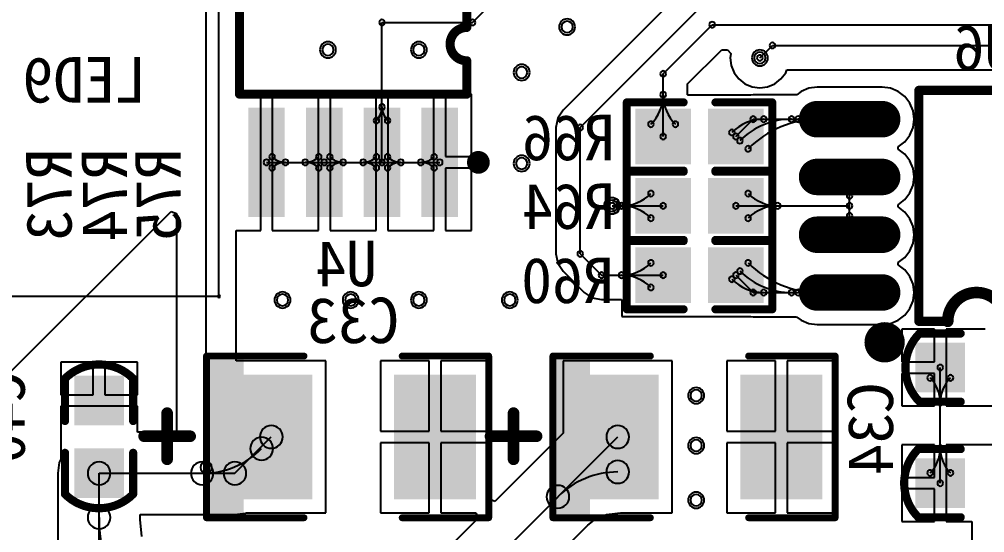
# Model space of a CAD drawing. Header units: inches. Extents: x 32166 to 66782, y 2386 to 7162.
# Drawn here: x 33941.3 to 34111.2, y 3314.6 to 3404.9 of the extents above; entities that cross this region are included whole.
import ezdxf

# ---------------------------------------------------------------- set-up
doc = ezdxf.new("R2010")
doc.units = ezdxf.units.IN
doc.header["$LTSCALE"] = 0.64311
doc.header["$MEASUREMENT"] = 0
for name, color, linetype in [('BOTTOMLAYER', 5, 'CONTINUOUS'), ('BOTTOMOVERLAY', 54, 'CONTINUOUS'), ('BOTTOMPASTE', 16, 'CONTINUOUS'), ('BOTTOMSOLDER', 6, 'CONTINUOUS'), ('MULTILAYER', 9, 'CONTINUOUS')]:
    doc.layers.add(name, color=color, linetype=linetype)
doc.styles.get("Standard").update_dxf_attribs({"font": 'txt', "width": 0.8})

msp = doc.modelspace()

# ---------------------------------------------------------------- linework, layer by layer
at = {"layer": 'BOTTOMLAYER'}
for p, q in [((33974.23, 3326.05), (33974.23, 3467.86)), ((34021.11, 3404.31), (34032.6, 3415.79)), ((34058.73, 3410.58), (34037.03, 3388.88)), ((33979.48, 3391.7), (33979.48, 3409.3)), ((34040.07, 3385.84), (34061.77, 3407.54)), ((34005.17, 3404.31), (34021.11, 3404.31)), ((34005.17, 3379.7), (34005.17, 3404.31)), ((34054.65, 3395.28), (34063.27, 3403.91)), ((34063.27, 3403.91), (34163.83, 3403.91)), ((34058.95, 3393.5), (34064.96, 3399.51)), ((34064.96, 3399.51), (34065.97, 3399.48)), ((34071.67, 3398.07), (34073.88, 3400.27)), ((34073.88, 3400.27), (34165.34, 3400.27)), ((34065.97, 3399.48), (34066.53, 3398.84)), ((34066.53, 3398.84), (34066.43, 3398.07)), ((34066.43, 3398.07), (34066.6, 3396.71)), ((34066.6, 3396.71), (34067.13, 3395.44)), ((34054.65, 3384.24), (34054.65, 3395.28)), ((34067.13, 3395.44), (34067.96, 3394.36)), ((34075.38, 3394.36), (34076.21, 3395.44)), ((34076.21, 3395.44), (34076.43, 3395.98)), ((34076.43, 3395.98), (34120.62, 3395.98)), ((34058.95, 3391.6), (34058.95, 3393.5)), ((34067.96, 3394.36), (34069.05, 3393.52)), ((34069.05, 3393.52), (34070.31, 3393)), ((34070.31, 3393), (34071.67, 3392.82)), ((34071.67, 3392.82), (34073.03, 3393)), ((34073.03, 3393), (34074.29, 3393.52)), ((34074.29, 3393.52), (34075.38, 3394.36)), ((34080.27, 3392.75), (34078.91, 3392.18)), ((34081.73, 3392.94), (34080.27, 3392.75)), ((34093.19, 3392.94), (34081.73, 3392.94)), ((34094.65, 3392.75), (34093.19, 3392.94)), ((34096.01, 3392.18), (34094.65, 3392.75)), ((33983.83, 3391.7), (33979.48, 3391.7)), ((33983.83, 3379.7), (33983.83, 3391.7)), ((33993.99, 3391.7), (33985.86, 3391.7)), ((33985.86, 3391.7), (33985.86, 3379.7)), ((33993.99, 3379.7), (33993.99, 3391.7)), ((34004.15, 3391.7), (33996.02, 3391.7)), ((33996.02, 3391.7), (33996.02, 3379.7)), ((34004.15, 3379.7), (34004.15, 3391.7)), ((34009.73, 3391.7), (34006.18, 3391.7)), ((34006.18, 3391.7), (34006.18, 3379.7)), ((34014.31, 3391.7), (34009.73, 3391.7)), ((34009.73, 3391.7), (34009.73, 3391.7)), ((34014.31, 3379.7), (34014.31, 3391.7)), ((34020.93, 3391.7), (34016.34, 3391.7)), ((34016.34, 3391.7), (34016.34, 3380.71)), ((34020.93, 3380.71), (34020.93, 3391.7)), ((34058.96, 3391.6), (34058.95, 3391.6)), ((34059.05, 3391.51), (34058.96, 3391.6)), ((34058.96, 3391.6), (34058.96, 3391.6)), ((34070.08, 3391.51), (34059.05, 3391.51)), ((34070.49, 3391.59), (34070.08, 3391.51)), ((34077.26, 3391.59), (34070.49, 3391.59)), ((34078.14, 3391.59), (34077.26, 3391.59)), ((34077.26, 3391.59), (34077.26, 3391.59)), ((34077.26, 3391.59), (34077.26, 3391.59)), ((34078.15, 3391.6), (34078.14, 3391.59)), ((34078.91, 3392.18), (34078.15, 3391.6)), ((34097.18, 3391.28), (34096.01, 3392.18)), ((34098.08, 3390.11), (34097.18, 3391.28)), ((34098.65, 3388.75), (34098.08, 3390.11)), ((34037.03, 3388.88), (34036.1, 3387.49)), ((34098.84, 3387.29), (34098.65, 3388.75)), ((34036.1, 3387.49), (34035.77, 3385.84)), ((34067.45, 3384.24), (34070.49, 3387.29)), ((34070.49, 3387.29), (34087.46, 3387.29)), ((34098.65, 3385.83), (34098.84, 3387.29)), ((34035.77, 3385.84), (34035.77, 3363.59)), ((34040.07, 3363.59), (34040.07, 3385.84)), ((34097.18, 3383.3), (34098.08, 3384.47)), ((34098.08, 3384.47), (34098.65, 3385.83)), ((34096.01, 3382.4), (34097.18, 3383.3)), ((34096.01, 3382.02), (34096.01, 3382.4)), ((34097.18, 3381.12), (34096.01, 3382.02)), ((34098.08, 3379.95), (34097.18, 3381.12)), ((33983.83, 3367.7), (33983.83, 3379.7)), ((33984.85, 3379.7), (33995.01, 3379.7)), ((33985.86, 3379.7), (33985.86, 3367.7)), ((33993.99, 3367.7), (33993.99, 3379.7)), ((33995.01, 3379.7), (34005.17, 3379.7)), ((33996.02, 3379.7), (33996.02, 3367.7)), ((34004.15, 3367.7), (34004.15, 3379.7)), ((34005.17, 3379.7), (34015.33, 3379.7)), ((34006.18, 3379.7), (34006.18, 3367.7)), ((34014.31, 3367.7), (34014.31, 3379.7)), ((34016.34, 3380.71), (34020.93, 3380.71)), ((34098.65, 3378.59), (34098.08, 3379.95)), ((34020.93, 3378.68), (34016.34, 3378.68)), ((34016.34, 3378.68), (34016.34, 3367.7)), ((34020.93, 3367.7), (34020.93, 3378.68)), ((34098.84, 3377.13), (34098.65, 3378.59)), ((34087.46, 3372.07), (34087.46, 3377.13)), ((34087.46, 3377.13), (34087.46, 3377.13)), ((34098.65, 3375.67), (34098.84, 3377.13)), ((34097.18, 3373.14), (34098.08, 3374.31)), ((34098.08, 3374.31), (34098.65, 3375.67)), ((34096.01, 3372.24), (34097.18, 3373.14)), ((33937.99, 3341.03), (33968.05, 3371.08)), ((33968.05, 3371.08), (33968.99, 3370.69)), ((33968.99, 3370.69), (33968.99, 3332.27)), ((34045.65, 3372.05), (34054.65, 3372.05)), ((34067.45, 3372.05), (34087.45, 3372.05)), ((34087.45, 3372.05), (34087.46, 3372.07)), ((34087.46, 3366.97), (34087.46, 3372.07)), ((34096.01, 3371.86), (34096.01, 3372.24)), ((34097.18, 3370.96), (34096.01, 3371.86)), ((34096.01, 3371.86), (34096.01, 3371.86)), ((34098.08, 3369.79), (34097.18, 3370.96)), ((34098.65, 3368.43), (34098.08, 3369.79)), ((33979.48, 3344.77), (33979.48, 3367.7)), ((33979.48, 3367.7), (33983.83, 3367.7)), ((33985.86, 3367.7), (33993.99, 3367.7)), ((33996.02, 3367.7), (34004.15, 3367.7)), ((34006.18, 3367.7), (34009.73, 3367.7)), ((34009.73, 3367.7), (34009.73, 3367.7)), ((34009.73, 3367.7), (34014.31, 3367.7)), ((34016.34, 3367.7), (34020.93, 3367.7)), ((34098.84, 3366.97), (34098.65, 3368.43)), ((34098.65, 3365.51), (34098.84, 3366.97)), ((34097.18, 3362.98), (34098.08, 3364.15)), ((34098.08, 3364.15), (34098.65, 3365.51)), ((34035.77, 3363.59), (34036.1, 3361.94)), ((34040.07, 3363.59), (34043.8, 3359.86)), ((34096.01, 3362.08), (34097.18, 3362.98)), ((34036.1, 3361.94), (34037.03, 3360.55)), ((34037.03, 3360.55), (34040.76, 3356.82)), ((34096.01, 3361.7), (34096.01, 3362.08)), ((34096.01, 3362.08), (34096.01, 3362.08)), ((34097.18, 3360.8), (34096.01, 3361.7)), ((34098.08, 3359.63), (34097.18, 3360.8)), ((34043.8, 3359.86), (34054.65, 3359.86)), ((34067.45, 3359.86), (34070.49, 3356.81)), ((34098.65, 3358.27), (34098.08, 3359.63)), ((34098.84, 3356.81), (34098.65, 3358.27)), ((34040.76, 3356.82), (34042.15, 3355.89)), ((34042.15, 3355.89), (34043.8, 3355.56)), ((34043.8, 3355.56), (34047.29, 3355.56)), ((34047.29, 3355.56), (34047.29, 3355.54)), ((34047.29, 3355.54), (34047.29, 3355.54)), ((34047.29, 3355.54), (34047.38, 3355.46)), ((34047.38, 3355.46), (34047.38, 3352.59)), ((34070.49, 3356.81), (34087.46, 3356.81)), ((34098.08, 3353.99), (34098.65, 3355.35)), ((34098.65, 3355.35), (34098.84, 3356.81)), ((34097.18, 3352.82), (34098.08, 3353.99)), ((34047.38, 3352.59), (34070.08, 3352.59)), ((34070.08, 3352.59), (34070.49, 3352.51)), ((34070.49, 3352.51), (34077.26, 3352.51)), ((34077.26, 3352.51), (34077.26, 3352.51)), ((34077.26, 3352.51), (34077.26, 3352.51)), ((34077.26, 3352.51), (34078.14, 3352.51)), ((34078.14, 3352.51), (34078.15, 3352.5)), ((34078.15, 3352.5), (34078.91, 3351.92)), ((34096.01, 3351.92), (34097.18, 3352.82)), ((34078.91, 3351.92), (34080.27, 3351.35)), ((34080.27, 3351.35), (34081.73, 3351.16)), ((34081.73, 3351.16), (34093.19, 3351.16)), ((34093.19, 3351.16), (34094.65, 3351.35)), ((34094.65, 3351.35), (34096.01, 3351.92)), ((34102.4, 3350.36), (34096.66, 3350.36)), ((34096.66, 3350.36), (34096.66, 3344.62)), ((34102.4, 3344.62), (34102.4, 3350.36)), ((34111.32, 3350.36), (34104.43, 3350.36)), ((34104.43, 3350.36), (34104.43, 3343.6)), ((33954.37, 3344.57), (33948.63, 3344.57)), ((33948.63, 3344.57), (33948.63, 3338.83)), ((33954.37, 3338.83), (33954.37, 3344.57)), ((33962.14, 3344.57), (33956.4, 3344.57)), ((33956.4, 3344.57), (33956.4, 3338.83)), ((33962.14, 3338.83), (33962.14, 3344.57)), ((33995.29, 3344.77), (33979.48, 3344.77)), ((33995.29, 3318.05), (33995.29, 3344.77)), ((34013.47, 3344.77), (34004.89, 3344.77)), ((34004.89, 3344.77), (34004.89, 3332.43)), ((34013.47, 3332.43), (34013.47, 3344.77)), ((34024.09, 3344.77), (34015.5, 3344.77)), ((34015.5, 3344.77), (34015.5, 3332.43)), ((34024.09, 3332.43), (34024.09, 3344.77)), ((34056.25, 3344.77), (34037.05, 3344.77)), ((34037.05, 3344.77), (34037.05, 3332.08)), ((34056.25, 3318.05), (34056.25, 3344.77)), ((34074.43, 3344.77), (34065.85, 3344.77)), ((34065.85, 3344.77), (34065.85, 3332.43)), ((34074.43, 3332.43), (34074.43, 3344.77)), ((34085.05, 3344.77), (34076.46, 3344.77)), ((34076.46, 3344.77), (34076.46, 3332.43)), ((34085.05, 3332.43), (34085.05, 3344.77)), ((34096.66, 3344.62), (34102.4, 3344.62)), ((34103.41, 3323.28), (34103.41, 3343.6)), ((34104.43, 3343.6), (34104.43, 3336.85)), ((34102.4, 3342.59), (34096.66, 3342.59)), ((34096.66, 3342.59), (34096.66, 3336.85)), ((34102.4, 3336.85), (34102.4, 3342.59)), ((33948.63, 3338.83), (33954.37, 3338.83)), ((33956.4, 3338.83), (33962.14, 3338.83)), ((33962.14, 3336.79), (33948.63, 3336.79)), ((33948.63, 3336.79), (33948.63, 3331.05)), ((33962.14, 3332.27), (33962.14, 3336.79)), ((34096.66, 3336.85), (34102.4, 3336.85)), ((34104.43, 3336.85), (34122.97, 3336.85)), ((33968.99, 3332.27), (33962.14, 3332.27)), ((34004.89, 3332.43), (34013.47, 3332.43)), ((34015.5, 3332.43), (34024.09, 3332.43)), ((34037.05, 3332.08), (34031.05, 3326.08)), ((34065.85, 3332.43), (34074.43, 3332.43)), ((34076.46, 3332.43), (34085.05, 3332.43)), ((33948.63, 3331.05), (33948.63, 3327.51)), ((33979.29, 3325.01), (33985.69, 3331.41)), ((34013.47, 3330.39), (34004.89, 3330.39)), ((34004.89, 3330.39), (34004.89, 3318.05)), ((34013.47, 3318.05), (34013.47, 3330.39)), ((34024.09, 3330.39), (34015.5, 3330.39)), ((34015.5, 3330.39), (34015.5, 3318.05)), ((34023.12, 3307.88), (34046.65, 3331.41)), ((34024.09, 3320.45), (34024.09, 3330.39)), ((34074.43, 3330.39), (34065.85, 3330.39)), ((34065.85, 3330.39), (34065.85, 3318.05)), ((34074.43, 3318.05), (34074.43, 3330.39)), ((34085.05, 3330.39), (34076.46, 3330.39)), ((34076.46, 3330.39), (34076.46, 3318.05)), ((34085.05, 3318.05), (34085.05, 3330.39)), ((34102.4, 3330.04), (34096.66, 3330.04)), ((34096.66, 3330.04), (34096.66, 3324.3)), ((34102.4, 3324.3), (34102.4, 3330.04)), ((34113.71, 3330.04), (34104.43, 3330.04)), ((34104.43, 3330.04), (34104.43, 3323.28)), ((33948.37, 3326.89), (33948.12, 3325.01)), ((33948.63, 3327.51), (33948.37, 3326.89)), ((33948.12, 3325.01), (33948.12, 3317.25)), ((33955.38, 3325.01), (33979.29, 3325.01)), ((33955.38, 3290.87), (33955.38, 3325.01)), ((34031, 3326.03), (34025.03, 3320.06)), ((34031.05, 3326.08), (34030.99, 3326.03)), ((34030.99, 3326.03), (34031, 3326.03)), ((34031, 3326.03), (34031, 3326.03)), ((34096.66, 3324.3), (34102.4, 3324.3)), ((34104.43, 3323.28), (34104.43, 3316.53)), ((34102.4, 3322.27), (34096.66, 3322.27)), ((34096.66, 3322.27), (34096.66, 3316.53)), ((34102.4, 3316.53), (34102.4, 3322.27)), ((34025.03, 3320.06), (34024.09, 3320.45)), ((33979.29, 3317.75), (33981.17, 3317.99)), ((33981.17, 3317.99), (33981.3, 3318.05)), ((33981.3, 3318.05), (33995.29, 3318.05)), ((34004.89, 3318.05), (34013.47, 3318.05)), ((34015.5, 3318.05), (34021.69, 3318.05)), ((34021.69, 3318.05), (34022.08, 3317.11)), ((34044.67, 3317.75), (34046.62, 3318.01)), ((34046.62, 3318.01), (34046.65, 3317.99)), ((34046.65, 3317.99), (34047.12, 3318.05)), ((34046.65, 3317.99), (34046.65, 3317.99)), ((34047.12, 3318.05), (34056.25, 3318.05)), ((34065.85, 3318.05), (34074.43, 3318.05)), ((34076.46, 3318.05), (34085.05, 3318.05)), ((33948.12, 3317.25), (33948.11, 3317.25)), ((33948.11, 3317.25), (33948.12, 3317.02)), ((33948.12, 3317.02), (33948.12, 3305.91)), ((33962.64, 3316.91), (33962.64, 3317.75)), ((33962.64, 3317.75), (33973.52, 3317.75)), ((33962.88, 3313.89), (33962.64, 3316.91)), ((33973.52, 3317.75), (33973.52, 3317.74)), ((33973.52, 3317.74), (33973.59, 3317.75)), ((33973.59, 3317.75), (33979.29, 3317.75)), ((34022.08, 3317.11), (34017.99, 3313.02)), ((34041.4, 3315.9), (34042.83, 3316.99)), ((34042.83, 3316.99), (34044.67, 3317.75)), ((34096.66, 3316.53), (34102.4, 3316.53)), ((34104.43, 3316.53), (34108.95, 3316.53)), ((34108.95, 3316.53), (34108.95, 3312.15)), ((34037.71, 3312.2), (34041.4, 3315.9))]:
    msp.add_line(p, q, dxfattribs=at)
at = {"layer": 'BOTTOMLAYER', "const_width": 4.8}
for points in [[(34093.19, 3387.29), (34081.73, 3387.29)], [(34093.19, 3377.13), (34081.73, 3377.13)], [(34093.19, 3366.97), (34081.73, 3366.97)], [(34093.19, 3356.81), (34081.73, 3356.81)]]:
    msp.add_lwpolyline(points, dxfattribs=at)
at = {"layer": 'BOTTOMLAYER', "const_width": 2.4}
for points in [[(34080.53, 3387.29, 1), (34082.93, 3387.29, 1)], [(34091.99, 3387.29, 1), (34094.39, 3387.29, 1)], [(34080.53, 3377.13, 1), (34082.93, 3377.13, 1)], [(34091.99, 3377.13, 1), (34094.39, 3377.13, 1)], [(34080.53, 3366.97, 1), (34082.93, 3366.97, 1)], [(34091.99, 3366.97, 1), (34094.39, 3366.97, 1)], [(34080.53, 3356.81, 1), (34082.93, 3356.81, 1)], [(34091.99, 3356.81, 1), (34094.39, 3356.81, 1)]]:
    msp.add_lwpolyline(points, format="xyb", close=True, dxfattribs=at)
at = {"layer": 'BOTTOMLAYER'}
for centre, radius, start, end in [((34005.17, 3404.31), 0.508, 0, 180), ((34005.17, 3404.31), 0.508, 0, 180), ((34021.11, 3404.31), 0.508, 0, 180), ((34021.11, 3404.31), 0.508, 0, 180), ((34005.17, 3404.31), 0.508, 180, 0), ((34005.17, 3404.31), 0.508, 180, 0), ((34021.11, 3404.31), 0.508, 180, 0), ((34021.11, 3404.31), 0.508, 180, 0), ((34037.75, 3403.51), 1, 0, 180), ((34037.75, 3403.51), 1, 180, 0), ((34063.27, 3403.91), 0.508, 0, 180), ((34063.27, 3403.91), 0.508, 0, 180), ((34063.27, 3403.91), 0.508, 180, 0), ((34063.27, 3403.91), 0.508, 180, 0), ((33995.66, 3399.49), 1, 0, 180), ((34011.66, 3399.49), 1, 0, 180), ((34073.88, 3400.27), 0.508, 0, 180), ((34073.88, 3400.27), 0.508, 0, 180), ((34073.88, 3400.27), 0.508, 180, 0), ((34073.88, 3400.27), 0.508, 180, 0), ((33995.66, 3399.49), 1, 180, 0), ((34011.66, 3399.49), 1, 180, 0), ((34071.67, 3398.07), 1, 0, 180), ((34071.67, 3398.07), 1, 180, 0), ((34071.67, 3398.07), 0.508, 0, 180), ((34071.67, 3398.07), 0.508, 180, 0), ((34029.75, 3395.51), 1, 0, 180), ((34029.75, 3395.51), 1, 180, 0), ((34054.65, 3395.28), 0.508, 0, 180), ((34054.65, 3395.28), 0.508, 0, 180), ((34054.65, 3395.28), 0.508, 180, 0), ((34054.65, 3395.28), 0.508, 180, 0), ((34047.29, 3391.6), 7.36, 315, 0), ((34054.65, 3391.6), 0.508, 0, 180), ((34054.65, 3391.6), 0.508, 0, 180), ((34054.65, 3391.6), 0.508, 180, 0), ((34054.65, 3391.6), 0.508, 180, 0), ((34062.01, 3391.6), 7.36, 180, 225), ((34001.83, 3389.44), 3.34, 315, 0), ((34005.17, 3389.44), 0.508, 0, 180), ((34005.17, 3389.44), 0.508, 0, 180), ((34005.17, 3389.44), 0.508, 180, 0), ((34005.17, 3389.44), 0.508, 180, 0), ((34008.51, 3389.44), 3.34, 180, 225), ((34070.49, 3387.29), 0.508, 0, 180), ((34070.49, 3387.29), 0.508, 0, 180), ((34072.35, 3387.29), 0.508, 0, 180), ((34077.26, 3387.29), 0.508, 0, 180), ((34078.39, 3387.29), 0.508, 0, 180), ((34078.39, 3387.29), 0.508, 0, 180), ((34078.39, 3390.63), 3.34, 270, 315), ((34080.76, 3388.27), 0.508, 0, 180), ((34080.76, 3388.27), 0.508, 180, 0), ((34082.16, 3387.29), 0.508, 0, 180), ((34087.46, 3387.29), 0.508, 0, 180), ((34004.19, 3387.08), 0.508, 0, 180), ((34004.19, 3387.08), 0.508, 180, 0), ((34006.15, 3387.08), 0.508, 0, 180), ((34006.15, 3387.08), 0.508, 180, 0), ((34040.07, 3385.84), 0.508, 0, 180), ((34040.07, 3385.84), 0.508, 0, 180), ((34052.49, 3386.4), 0.508, 0, 180), ((34052.49, 3386.4), 0.508, 180, 0), ((34056.8, 3386.4), 0.508, 0, 180), ((34056.8, 3386.4), 0.508, 180, 0), ((34072.35, 3379.34), 7.95, 90.0001, 135.0001), ((34077.26, 3374.43), 12.86, 90, 135), ((34082.16, 3369.52), 17.77, 90, 135), ((34070.49, 3387.29), 0.508, 180, 0), ((34070.49, 3387.29), 0.508, 180, 0), ((34072.35, 3387.29), 0.508, 180, 0), ((34077.26, 3387.29), 0.508, 180, 0), ((34078.39, 3387.29), 0.508, 180, 0), ((34078.39, 3387.29), 0.508, 180, 0), ((34078.39, 3383.95), 3.34, 45, 90), ((34080.76, 3386.31), 0.508, 0, 180), ((34080.76, 3386.31), 0.508, 180, 0), ((34082.16, 3387.29), 0.508, 180, 0), ((34087.46, 3387.29), 0.508, 180, 0), ((34040.07, 3385.84), 0.508, 180, 0), ((34040.07, 3385.84), 0.508, 180, 0), ((34054.65, 3384.24), 0.508, 0, 180), ((34054.65, 3384.24), 0.508, 180, 0), ((34066.73, 3384.96), 0.508, 0, 180), ((34066.73, 3384.96), 0.508, 180, 0), ((34067.45, 3384.24), 0.508, 0, 180), ((34067.45, 3384.24), 0.508, 180, 0), ((34068.17, 3383.52), 0.508, 0, 180), ((34068.17, 3383.52), 0.508, 180, 0), ((34069.6, 3382.09), 0.508, 0, 180), ((33985.83, 3380.68), 0.508, 0, 180), ((33994.03, 3380.68), 0.508, 0, 180), ((33995.99, 3380.68), 0.508, 0, 180), ((34004.19, 3380.68), 0.508, 0, 180), ((34006.15, 3380.68), 0.508, 0, 180), ((34014.35, 3380.68), 0.508, 0, 180), ((34069.6, 3382.09), 0.508, 180, 0), ((33984.85, 3379.7), 0.508, 0, 180), ((33984.85, 3379.7), 0.508, 180, 0), ((33985.83, 3380.68), 0.508, 180, 0), ((33985.83, 3378.72), 0.508, 0, 180), ((33988.19, 3383.04), 3.34, 225, 270), ((33988.19, 3376.36), 3.34, 90, 135), ((33988.19, 3379.7), 0.508, 0, 180), ((33988.19, 3379.7), 0.508, 0, 180), ((33988.19, 3379.7), 0.508, 180, 0), ((33988.19, 3379.7), 0.508, 180, 0), ((33991.67, 3379.7), 0.508, 0, 180), ((33991.67, 3379.7), 0.508, 0, 180), ((33991.67, 3379.7), 0.508, 180, 0), ((33991.67, 3379.7), 0.508, 180, 0), ((33991.67, 3383.04), 3.34, 270, 315), ((33991.67, 3376.36), 3.34, 45, 90), ((33994.03, 3380.68), 0.508, 180, 0), ((33994.03, 3378.72), 0.508, 0, 180), ((33995.01, 3379.7), 0.508, 0, 180), ((33995.01, 3379.7), 0.508, 0, 180), ((33995.01, 3379.7), 0.508, 180, 0), ((33995.01, 3379.7), 0.508, 180, 0), ((33995.99, 3380.68), 0.508, 180, 0), ((33995.99, 3378.72), 0.508, 0, 180), ((33998.35, 3383.04), 3.34, 225, 270), ((33998.35, 3376.36), 3.34, 90, 135), ((33998.35, 3379.7), 0.508, 0, 180), ((33998.35, 3379.7), 0.508, 0, 180), ((33998.35, 3379.7), 0.508, 180, 0), ((33998.35, 3379.7), 0.508, 180, 0), ((34001.83, 3379.7), 0.508, 0, 180), ((34001.83, 3379.7), 0.508, 0, 180), ((34001.83, 3379.7), 0.508, 180, 0), ((34001.83, 3379.7), 0.508, 180, 0), ((34001.83, 3383.04), 3.34, 270, 315), ((34001.83, 3376.36), 3.34, 45, 90), ((34004.19, 3380.68), 0.508, 180, 0), ((34004.19, 3378.72), 0.508, 0, 180), ((34005.17, 3379.7), 0.508, 0, 180), ((34005.17, 3379.7), 0.508, 0, 180), ((34005.17, 3379.7), 0.508, 0, 180), ((34005.17, 3379.7), 0.508, 180, 0), ((34005.17, 3379.7), 0.508, 180, 0), ((34005.17, 3379.7), 0.508, 180, 0), ((34006.15, 3380.68), 0.508, 180, 0), ((34006.15, 3378.72), 0.508, 0, 180), ((34008.51, 3383.04), 3.34, 225, 270), ((34008.51, 3376.36), 3.34, 90, 135), ((34008.51, 3379.7), 0.508, 0, 180), ((34008.51, 3379.7), 0.508, 0, 180), ((34008.51, 3379.7), 0.508, 180, 0), ((34008.51, 3379.7), 0.508, 180, 0), ((34011.99, 3379.7), 0.508, 0, 180), ((34011.99, 3379.7), 0.508, 0, 180), ((34011.99, 3379.7), 0.508, 180, 0), ((34011.99, 3379.7), 0.508, 180, 0), ((34011.99, 3383.04), 3.34, 270, 315), ((34011.99, 3376.36), 3.34, 45, 90), ((34014.35, 3380.68), 0.508, 180, 0), ((34014.35, 3378.72), 0.508, 0, 180), ((34015.33, 3379.7), 0.508, 0, 180), ((34015.33, 3379.7), 0.508, 180, 0), ((34029.75, 3379.51), 1, 0, 180), ((34029.75, 3379.51), 1, 180, 0), ((33985.83, 3378.72), 0.508, 180, 0), ((33994.03, 3378.72), 0.508, 180, 0), ((33995.99, 3378.72), 0.508, 180, 0), ((34004.19, 3378.72), 0.508, 180, 0), ((34006.15, 3378.72), 0.508, 180, 0), ((34014.35, 3378.72), 0.508, 180, 0), ((34087.46, 3377.13), 0.508, 0, 180), ((34087.46, 3377.13), 0.508, 0, 180), ((34087.46, 3377.13), 0.508, 0, 180), ((34086.48, 3376.15), 0.508, 0, 180), ((34086.48, 3376.15), 0.508, 180, 0), ((34084.12, 3373.79), 3.34, 360, 45), ((34087.46, 3377.13), 0.508, 180, 0), ((34087.46, 3377.13), 0.508, 180, 0), ((34087.46, 3377.13), 0.508, 180, 0), ((34090.8, 3373.79), 3.34, 135, 180), ((34088.44, 3376.15), 0.508, 0, 180), ((34088.44, 3376.15), 0.508, 180, 0), ((34047.29, 3379.41), 7.36, 270, 315), ((34052.49, 3374.2), 0.508, 0, 180), ((34052.49, 3374.2), 0.508, 180, 0), ((34069.6, 3374.2), 0.508, 0, 180), ((34069.6, 3374.2), 0.508, 180, 0), ((34074.81, 3379.41), 7.36, 225, 270), ((34087.46, 3373.79), 0.508, 0, 180), ((34087.46, 3373.79), 0.508, 0, 180), ((34045.65, 3372.05), 1, 0, 180), ((34045.65, 3372.05), 0.508, 0, 180), ((34046.35, 3372.75), 0.508, 0, 180), ((34046.35, 3372.75), 0.508, 180, 0), ((34048.03, 3374.43), 2.38, 224.9996, 269.9996), ((34047.29, 3372.05), 0.508, 0, 180), ((34047.29, 3372.05), 0.508, 0, 180), ((34048.03, 3372.05), 0.508, 0, 180), ((34048.03, 3372.05), 0.508, 0, 180), ((34054.65, 3372.05), 0.508, 0, 180), ((34067.45, 3372.05), 0.508, 0, 180), ((34074.81, 3372.05), 0.508, 0, 180), ((34074.81, 3372.05), 0.508, 0, 180), ((34087.45, 3372.05), 0.508, 0, 180), ((34087.45, 3372.05), 0.508, 0, 180), ((34087.46, 3373.79), 0.508, 180, 0), ((34087.46, 3373.79), 0.508, 180, 0), ((34087.46, 3372.07), 0.508, 0, 180), ((34087.46, 3372.07), 0.508, 0, 180), ((34087.46, 3372.07), 0.508, 0, 180), ((34045.65, 3372.05), 1, 180, 0), ((34045.65, 3372.05), 0.508, 180, 0), ((34046.35, 3371.35), 0.508, 0, 180), ((34046.35, 3371.35), 0.508, 180, 0), ((34048.03, 3369.67), 2.38, 90.0004, 135.0004), ((34047.29, 3372.05), 0.508, 180, 0), ((34047.29, 3372.05), 0.508, 180, 0), ((34047.29, 3364.69), 7.36, 45, 90), ((34048.03, 3372.05), 0.508, 180, 0), ((34048.03, 3372.05), 0.508, 180, 0), ((34054.65, 3372.05), 0.508, 180, 0), ((34067.45, 3372.05), 0.508, 180, 0), ((34074.81, 3364.69), 7.36, 90, 135), ((34074.81, 3372.05), 0.508, 180, 0), ((34074.81, 3372.05), 0.508, 180, 0), ((34087.45, 3372.05), 0.508, 180, 0), ((34087.45, 3372.05), 0.508, 180, 0), ((34087.46, 3372.07), 0.508, 180, 0), ((34087.46, 3372.07), 0.508, 180, 0), ((34087.46, 3372.07), 0.508, 180, 0), ((34087.46, 3370.31), 0.508, 0, 180), ((34087.46, 3370.31), 0.508, 0, 180), ((34052.49, 3369.89), 0.508, 0, 180), ((34052.49, 3369.89), 0.508, 180, 0), ((34069.6, 3369.89), 0.508, 0, 180), ((34069.6, 3369.89), 0.508, 180, 0), ((34084.12, 3370.31), 3.34, 315, 0), ((34087.46, 3370.31), 0.508, 180, 0), ((34087.46, 3370.31), 0.508, 180, 0), ((34090.8, 3370.31), 3.34, 180, 225), ((34086.48, 3367.95), 0.508, 0, 180), ((34086.48, 3367.95), 0.508, 180, 0), ((34087.46, 3366.97), 0.508, 0, 180), ((34088.44, 3367.95), 0.508, 0, 180), ((34088.44, 3367.95), 0.508, 180, 0), ((34087.46, 3366.97), 0.508, 180, 0), ((34040.07, 3363.59), 0.508, 0, 180), ((34040.07, 3363.59), 0.508, 0, 180), ((34040.07, 3363.59), 0.508, 180, 0), ((34040.07, 3363.59), 0.508, 180, 0), ((34052.49, 3362.01), 0.508, 0, 180), ((34069.6, 3362.01), 0.508, 0, 180), ((34047.29, 3367.22), 7.36, 270, 315), ((34052.49, 3362.01), 0.508, 180, 0), ((34068.17, 3360.58), 0.508, 0, 180), ((34068.17, 3360.58), 0.508, 180, 0), ((34077.26, 3369.67), 12.86, 225, 270), ((34069.6, 3362.01), 0.508, 180, 0), ((34082.16, 3374.57), 17.76, 225, 270), ((34043.8, 3359.86), 0.508, 0, 180), ((34043.8, 3359.86), 0.508, 0, 180), ((34043.8, 3359.86), 0.508, 180, 0), ((34043.8, 3359.86), 0.508, 180, 0), ((34047.29, 3359.86), 0.508, 0, 180), ((34047.29, 3359.86), 0.508, 0, 180), ((34047.29, 3359.86), 0.508, 180, 0), ((34047.29, 3359.86), 0.508, 180, 0), ((34047.29, 3352.5), 7.36, 45, 90), ((34054.65, 3359.86), 0.508, 0, 180), ((34054.65, 3359.86), 0.508, 180, 0), ((34066.73, 3359.14), 0.508, 0, 180), ((34066.73, 3359.14), 0.508, 180, 0), ((34072.35, 3364.76), 7.95, 224.9999, 269.9999), ((34067.45, 3359.86), 0.508, 0, 180), ((34067.45, 3359.86), 0.508, 180, 0), ((34052.49, 3357.7), 0.508, 0, 180), ((34052.49, 3357.7), 0.508, 180, 0), ((34070.49, 3356.81), 0.508, 0, 180), ((34070.49, 3356.81), 0.508, 0, 180), ((34072.35, 3356.81), 0.508, 0, 180), ((34077.26, 3356.81), 0.508, 0, 180), ((34078.39, 3356.81), 0.508, 0, 180), ((34078.39, 3356.81), 0.508, 0, 180), ((34078.39, 3360.15), 3.34, 270, 315), ((34080.76, 3357.79), 0.508, 0, 180), ((34080.76, 3357.79), 0.508, 180, 0), ((34082.16, 3356.81), 0.508, 0, 180), ((34087.46, 3356.81), 0.508, 0, 180), ((33987.66, 3355.49), 1, 0, 180), ((33987.66, 3355.49), 1, 180, 0), ((33999.66, 3355.49), 1, 0, 180), ((33999.66, 3355.49), 1, 180, 0), ((34011.66, 3355.49), 1, 0, 180), ((34011.66, 3355.49), 1, 180, 0), ((34027.66, 3355.49), 1, 0, 180), ((34027.66, 3355.49), 1, 180, 0), ((34070.49, 3356.81), 0.508, 180, 0), ((34070.49, 3356.81), 0.508, 180, 0), ((34072.35, 3356.81), 0.508, 180, 0), ((34077.26, 3356.81), 0.508, 180, 0), ((34078.39, 3356.81), 0.508, 180, 0), ((34078.39, 3356.81), 0.508, 180, 0), ((34078.39, 3353.47), 3.34, 45, 90), ((34080.76, 3355.83), 0.508, 0, 180), ((34080.76, 3355.83), 0.508, 180, 0), ((34082.16, 3356.81), 0.508, 180, 0), ((34087.46, 3356.81), 0.508, 180, 0), ((34103.41, 3343.6), 0.508, 0, 180), ((34103.41, 3343.6), 0.508, 180, 0), ((34101.62, 3341.81), 0.508, 0, 180), ((34101.62, 3341.81), 0.508, 180, 0), ((34097.28, 3337.47), 6.13, 359.9999, 44.9999), ((34109.55, 3337.47), 6.13, 135.0001, 180.0001), ((34105.21, 3341.81), 0.508, 0, 180), ((34105.21, 3341.81), 0.508, 180, 0), ((34060.46, 3338.69), 1, 0, 180), ((34060.46, 3338.69), 1, 180, 0), ((34103.41, 3337.47), 0.508, 0, 180), ((34103.41, 3337.47), 0.508, 0, 180), ((34103.41, 3337.47), 0.508, 180, 0), ((34103.41, 3337.47), 0.508, 180, 0), ((33985.69, 3331.41), 2, 0, 180), ((34046.65, 3331.41), 2, 0, 180), ((33983.99, 3329.35), 2, 0, 180), ((33985.69, 3331.41), 2, 180, 0), ((34046.65, 3331.41), 2, 180, 0), ((34060.46, 3329.89), 1, 0, 180), ((34060.46, 3329.89), 1, 180, 0), ((34103.41, 3329.41), 0.508, 0, 180), ((34103.41, 3329.41), 0.508, 0, 180), ((33973.52, 3339.82), 14.81, 269.9999, 314.9999), ((33983.99, 3329.35), 2, 180, 0), ((34097.28, 3329.41), 6.13, 315.0001, 0.0001), ((34103.41, 3329.41), 0.508, 180, 0), ((34103.41, 3329.41), 0.508, 180, 0), ((34109.55, 3329.41), 6.13, 179.9999, 224.9999), ((33955.38, 3325.01), 2, 0, 180), ((33955.38, 3325.01), 2, 0, 180), ((33973.52, 3325.01), 2, 0, 180), ((33974.23, 3326.05), 1, 0, 180), ((33979.29, 3325.01), 2, 0, 180), ((33979.29, 3325.01), 2, 0, 180), ((34046.65, 3325.25), 2, 0, 180), ((33955.38, 3325.01), 2, 180, 0), ((33955.38, 3325.01), 2, 180, 0), ((33973.52, 3325.01), 2, 180, 0), ((33974.23, 3326.05), 1, 180, 0), ((33979.29, 3325.01), 2, 180, 0), ((33979.29, 3325.01), 2, 180, 0), ((34046.65, 3310.38), 14.87, 89.9999, 134.9999), ((34046.65, 3325.25), 2, 180, 0), ((34101.62, 3325.08), 0.508, 0, 180), ((34101.62, 3325.08), 0.508, 180, 0), ((34105.21, 3325.08), 0.508, 0, 180), ((34105.21, 3325.08), 0.508, 180, 0), ((34103.41, 3323.28), 0.508, 0, 180), ((34103.41, 3323.28), 0.508, 180, 0), ((34036.13, 3320.89), 2, 0, 180), ((34036.13, 3320.89), 2, 180, 0), ((34060.46, 3320.29), 1, 0, 180), ((34060.46, 3320.29), 1, 180, 0), ((33955.38, 3317.25), 2, 0, 180), ((33955.38, 3317.25), 2, 180, 0), ((33984.09, 3317.25), 28.71, 180, 225)]:
    msp.add_arc(centre, radius, start, end, dxfattribs=at)
for points in [[(33982.45, 3370.9), (33987.25, 3370.9), (33982.45, 3388.5), (33987.25, 3388.5)], [(33992.61, 3370.9), (33997.41, 3370.9), (33992.61, 3388.5), (33997.41, 3388.5)], [(34002.77, 3370.9), (34007.57, 3370.9), (34002.77, 3388.5), (34007.57, 3388.5)], [(34012.93, 3370.9), (34017.73, 3370.9), (34012.93, 3388.5), (34017.73, 3388.5)], [(34058.71, 3388.31), (34050.58, 3388.31), (34058.71, 3380.18), (34050.58, 3380.18)], [(34071.51, 3388.31), (34063.38, 3388.31), (34071.51, 3380.18), (34063.38, 3380.18)], [(34058.71, 3376.11), (34050.58, 3376.11), (34058.71, 3367.99), (34050.58, 3367.99)], [(34071.51, 3376.11), (34063.38, 3376.11), (34071.51, 3367.99), (34063.38, 3367.99)], [(34058.71, 3363.92), (34050.58, 3363.92), (34058.71, 3355.79), (34050.58, 3355.79)], [(34071.51, 3363.92), (34063.38, 3363.92), (34071.51, 3355.79), (34063.38, 3355.79)], [(34099.86, 3340.05), (34106.97, 3340.05), (34099.86, 3347.16), (34106.97, 3347.16)], [(33958.94, 3334.25), (33958.94, 3341.37), (33951.83, 3334.25), (33951.83, 3341.37)], [(33979.29, 3321.25), (33992.09, 3321.25), (33979.29, 3341.57), (33992.09, 3341.57)], [(34008.09, 3321.25), (34020.89, 3321.25), (34008.09, 3341.57), (34020.89, 3341.57)], [(34040.25, 3321.25), (34053.05, 3321.25), (34040.25, 3341.57), (34053.05, 3341.57)], [(34069.05, 3321.25), (34081.85, 3321.25), (34069.05, 3341.57), (34081.85, 3341.57)], [(33958.94, 3321.45), (33958.94, 3328.57), (33951.83, 3321.45), (33951.83, 3328.57)], [(34106.97, 3326.84), (34099.86, 3326.84), (34106.97, 3319.73), (34099.86, 3319.73)]]:
    msp.add_solid(points, dxfattribs=at)
at = {"layer": 'BOTTOMOVERLAY'}
for p, q in [((33976.47, 3356.15), (33976.47, 3446.39)), ((33895.27, 3356.15), (33976.47, 3356.15))]:
    msp.add_line(p, q, dxfattribs=at)
for points, const_width in [([(33980.09, 3391.7), (33980.09, 3409.3)], 1.6), ([(34020.09, 3403.43), (34020.09, 3409.3)], 1.6), ([(34020.09, 3391.7), (34020.09, 3397.56)], 1.6), ([(34099.65, 3392.37), (34119.97, 3392.37)], 1.6), ([(34099.65, 3351.73), (34099.65, 3392.37)], 1.6), ([(33980.09, 3391.7), (34020.09, 3391.7)], 1.6), ([(34048.25, 3390.24), (34058.25, 3390.24)], 1.42), ([(34048.25, 3378.24), (34048.25, 3390.24)], 1.42), ([(34063.85, 3390.24), (34073.85, 3390.24)], 1.42), ([(34073.85, 3378.24), (34073.85, 3390.24)], 1.42), ([(34048.25, 3378.24), (34058.25, 3378.24)], 1.42), ([(34048.25, 3378.05), (34058.25, 3378.05)], 1.42), ([(34048.25, 3366.05), (34048.25, 3378.05)], 1.42), ([(34063.85, 3378.24), (34073.85, 3378.24)], 1.42), ([(34063.85, 3378.05), (34073.85, 3378.05)], 1.42), ([(34073.85, 3366.05), (34073.85, 3378.05)], 1.42), ([(34048.25, 3366.05), (34058.25, 3366.05)], 1.42), ([(34048.25, 3365.86), (34058.25, 3365.86)], 1.42), ([(34048.25, 3353.86), (34048.25, 3365.86)], 1.42), ([(34063.85, 3366.05), (34073.85, 3366.05)], 1.42), ([(34063.85, 3365.86), (34073.85, 3365.86)], 1.42), ([(34073.85, 3353.86), (34073.85, 3365.86)], 1.42), ([(34048.25, 3353.86), (34058.25, 3353.86)], 1.42), ([(34063.85, 3353.86), (34073.85, 3353.86)], 1.42), ([(34099.65, 3351.73), (34104.73, 3351.73)], 1.6), ([(34107.01, 3349.6), (34099.76, 3349.6)], 1.44), ([(33974.28, 3317.19), (33974.28, 3345.63)], 1.2), ([(33991.45, 3345.63), (33974.28, 3345.63)], 1.2), ([(34023.96, 3345.63), (34008.72, 3345.63)], 1.2), ([(34023.96, 3317.19), (34023.96, 3345.63)], 1.2), ([(34035.24, 3317.19), (34035.24, 3345.63)], 1.2), ([(34052.41, 3345.63), (34035.24, 3345.63)], 1.2), ([(34084.92, 3345.63), (34069.68, 3345.63)], 1.2), ([(34084.92, 3317.19), (34084.92, 3345.63)], 1.2), ([(33949.38, 3334.21), (33949.38, 3341.67)], 1.44), ([(33961.38, 3334.21), (33961.38, 3341.67)], 1.44), ([(34107.01, 3337.6), (34099.76, 3337.6)], 1.44), ([(33967.36, 3327.47), (33967.36, 3335.6)], 2.03), ([(34028.32, 3327.47), (34028.32, 3335.6)], 2.03), ([(33963.3, 3331.53), (33971.43, 3331.53)], 2.03), ([(34024.26, 3331.53), (34032.39, 3331.53)], 2.03), ([(34099.55, 3329.28), (34107.01, 3329.28)], 1.44), ([(33949.38, 3321.35), (33949.38, 3328.61)], 1.44), ([(33961.38, 3321.35), (33961.38, 3328.61)], 1.44), ([(34099.55, 3317.28), (34107.01, 3317.28)], 1.44), ([(33991.45, 3317.19), (33974.28, 3317.19)], 1.2), ([(34023.96, 3317.19), (34008.72, 3317.19)], 1.2), ([(34052.41, 3317.19), (34035.24, 3317.19)], 1.2), ([(34084.92, 3317.19), (34069.68, 3317.19)], 1.2)]:
    msp.add_lwpolyline(points, dxfattribs=dict(at, const_width=const_width))
for points, const_width in [([(34020.09, 3397.56, -1), (34020.09, 3403.43)], 1.6), ([(34104.73, 3351.73, -1), (34114.89, 3351.73)], 2.03), ([(34099.76, 3337.6, -0.414214), (34099.76, 3349.6)], 1.44), ([(33949.38, 3341.67, -0.414214), (33961.38, 3341.67)], 1.44), ([(34099.55, 3317.28, -0.414214), (34099.55, 3329.28)], 1.44), ([(33961.38, 3321.35, -0.414214), (33949.38, 3321.35)], 1.44)]:
    msp.add_lwpolyline(points, format="xyb", dxfattribs=dict(at, const_width=const_width))
for points, const_width in [([(34019.69, 3403.43, 1), (34020.49, 3403.43, 1)], 0.8), ([(34019.69, 3403.43, 1), (34020.49, 3403.43, 1)], 0.8), ([(34019.69, 3397.56, 1), (34020.49, 3397.56, 1)], 0.8), ([(34019.69, 3397.56, 1), (34020.49, 3397.56, 1)], 0.8), ([(34099.25, 3392.37, 1), (34100.05, 3392.37, 1)], 0.8), ([(34099.25, 3392.37, 1), (34100.05, 3392.37, 1)], 0.8), ([(33979.69, 3391.7, 1), (33980.49, 3391.7, 1)], 0.8), ([(33979.69, 3391.7, 1), (33980.49, 3391.7, 1)], 0.8), ([(34019.69, 3391.7, 1), (34020.49, 3391.7, 1)], 0.8), ([(34019.69, 3391.7, 1), (34020.49, 3391.7, 1)], 0.8), ([(34048.25, 3390.6, 1), (34048.25, 3389.89, 1)], 0.711), ([(34048.25, 3390.6, 1), (34048.25, 3389.89, 1)], 0.711), ([(34058.25, 3390.6, 1), (34058.25, 3389.89, 1)], 0.711), ([(34063.85, 3390.6, 1), (34063.85, 3389.89, 1)], 0.711), ([(34073.85, 3390.6, 1), (34073.85, 3389.89, 1)], 0.711), ([(34073.85, 3390.6, 1), (34073.85, 3389.89, 1)], 0.711), ([(34023.13, 3379.7, 1), (34021.13, 3379.7, 1)], 2), ([(34020.63, 3379.7, 1), (34021.63, 3379.7, 1)], 1), ([(34022.63, 3379.7, 1), (34023.63, 3379.7, 1)], 1), ([(34048.25, 3378.6, 1), (34048.25, 3377.89, 1)], 0.711), ([(34048.25, 3378.6, 1), (34048.25, 3377.89, 1)], 0.711), ([(34048.25, 3378.41, 1), (34048.25, 3377.69, 1)], 0.711), ([(34048.25, 3378.41, 1), (34048.25, 3377.69, 1)], 0.711), ([(34058.25, 3378.6, 1), (34058.25, 3377.89, 1)], 0.711), ([(34058.25, 3378.41, 1), (34058.25, 3377.69, 1)], 0.711), ([(34063.85, 3378.6, 1), (34063.85, 3377.89, 1)], 0.711), ([(34063.85, 3378.41, 1), (34063.85, 3377.69, 1)], 0.711), ([(34073.85, 3378.6, 1), (34073.85, 3377.89, 1)], 0.711), ([(34073.85, 3378.6, 1), (34073.85, 3377.89, 1)], 0.711), ([(34073.85, 3378.41, 1), (34073.85, 3377.69, 1)], 0.711), ([(34073.85, 3378.41, 1), (34073.85, 3377.69, 1)], 0.711), ([(34048.25, 3366.41, 1), (34048.25, 3365.69, 1)], 0.711), ([(34048.25, 3366.41, 1), (34048.25, 3365.69, 1)], 0.711), ([(34048.25, 3366.21, 1), (34048.25, 3365.5, 1)], 0.711), ([(34048.25, 3366.21, 1), (34048.25, 3365.5, 1)], 0.711), ([(34058.25, 3366.41, 1), (34058.25, 3365.69, 1)], 0.711), ([(34058.25, 3366.21, 1), (34058.25, 3365.5, 1)], 0.711), ([(34063.85, 3366.41, 1), (34063.85, 3365.69, 1)], 0.711), ([(34063.85, 3366.21, 1), (34063.85, 3365.5, 1)], 0.711), ([(34073.85, 3366.41, 1), (34073.85, 3365.69, 1)], 0.711), ([(34073.85, 3366.41, 1), (34073.85, 3365.69, 1)], 0.711), ([(34073.85, 3366.21, 1), (34073.85, 3365.5, 1)], 0.711), ([(34073.85, 3366.21, 1), (34073.85, 3365.5, 1)], 0.711), ([(34048.25, 3354.21, 1), (34048.25, 3353.5, 1)], 0.711), ([(34048.25, 3354.21, 1), (34048.25, 3353.5, 1)], 0.711), ([(34058.25, 3354.21, 1), (34058.25, 3353.5, 1)], 0.711), ([(34063.85, 3354.21, 1), (34063.85, 3353.5, 1)], 0.711), ([(34073.85, 3354.21, 1), (34073.85, 3353.5, 1)], 0.711), ([(34073.85, 3354.21, 1), (34073.85, 3353.5, 1)], 0.711), ([(34099.25, 3351.73, 1), (34100.05, 3351.73, 1)], 0.8), ([(34099.25, 3351.73, 1), (34100.05, 3351.73, 1)], 0.8), ([(34104.23, 3351.73, 1), (34105.24, 3351.73, 1)], 1.02), ([(34104.33, 3351.73, 1), (34105.13, 3351.73, 1)], 0.8), ([(34095.41, 3348.05, 1), (34091.84, 3348.05, 1)], 3.52), ([(34099.76, 3349.24, 1), (34099.76, 3349.96, 1)], 0.72), ([(34099.76, 3349.24, 1), (34099.76, 3349.96, 1)], 0.72), ([(34107.01, 3349.24, 1), (34107.01, 3349.96, 1)], 0.72), ([(34090.96, 3348.05, 1), (34092.72, 3348.05, 1)], 1.76), ([(34094.53, 3348.05, 1), (34096.29, 3348.05, 1)], 1.76), ([(33974.58, 3345.63, 1), (33973.98, 3345.63, 1)], 0.6), ([(33974.58, 3345.63, 1), (33973.98, 3345.63, 1)], 0.6), ([(33991.75, 3345.63, 1), (33991.15, 3345.63, 1)], 0.6), ([(34009.02, 3345.63, 1), (34008.42, 3345.63, 1)], 0.6), ([(34024.26, 3345.63, 1), (34023.66, 3345.63, 1)], 0.6), ([(34024.26, 3345.63, 1), (34023.66, 3345.63, 1)], 0.6), ([(34035.54, 3345.63, 1), (34034.94, 3345.63, 1)], 0.6), ([(34035.54, 3345.63, 1), (34034.94, 3345.63, 1)], 0.6), ([(34052.71, 3345.63, 1), (34052.11, 3345.63, 1)], 0.6), ([(34069.98, 3345.63, 1), (34069.38, 3345.63, 1)], 0.6), ([(34085.22, 3345.63, 1), (34084.62, 3345.63, 1)], 0.6), ([(34085.22, 3345.63, 1), (34084.62, 3345.63, 1)], 0.6), ([(33949.74, 3341.67, 1), (33949.02, 3341.67, 1)], 0.72), ([(33949.74, 3341.67, 1), (33949.02, 3341.67, 1)], 0.72), ([(33961.74, 3341.67, 1), (33961.02, 3341.67, 1)], 0.72), ([(33961.74, 3341.67, 1), (33961.02, 3341.67, 1)], 0.72), ([(34099.76, 3337.24, 1), (34099.76, 3337.96, 1)], 0.72), ([(34099.76, 3337.24, 1), (34099.76, 3337.96, 1)], 0.72), ([(34107.01, 3337.24, 1), (34107.01, 3337.96, 1)], 0.72), ([(33967.87, 3335.6, 1), (33966.85, 3335.6, 1)], 1.02), ([(34028.83, 3335.6, 1), (34027.81, 3335.6, 1)], 1.02), ([(33949.74, 3334.21, 1), (33949.02, 3334.21, 1)], 0.72), ([(33961.74, 3334.21, 1), (33961.02, 3334.21, 1)], 0.72), ([(33963.81, 3331.53, 1), (33962.79, 3331.53, 1)], 1.02), ([(33971.93, 3331.53, 1), (33970.92, 3331.53, 1)], 1.02), ([(34024.77, 3331.53, 1), (34023.75, 3331.53, 1)], 1.02), ([(34032.89, 3331.53, 1), (34031.88, 3331.53, 1)], 1.02), ([(34099.55, 3329.64, 1), (34099.55, 3328.92, 1)], 0.72), ([(34099.55, 3329.64, 1), (34099.55, 3328.92, 1)], 0.72), ([(34107.01, 3329.64, 1), (34107.01, 3328.92, 1)], 0.72), ([(33949.74, 3328.61, 1), (33949.02, 3328.61, 1)], 0.72), ([(33961.74, 3328.61, 1), (33961.02, 3328.61, 1)], 0.72), ([(33967.87, 3327.47, 1), (33966.85, 3327.47, 1)], 1.02), ([(34028.83, 3327.47, 1), (34027.81, 3327.47, 1)], 1.02), ([(33949.74, 3321.35, 1), (33949.02, 3321.35, 1)], 0.72), ([(33949.74, 3321.35, 1), (33949.02, 3321.35, 1)], 0.72), ([(33961.74, 3321.35, 1), (33961.02, 3321.35, 1)], 0.72), ([(33961.74, 3321.35, 1), (33961.02, 3321.35, 1)], 0.72), ([(34099.55, 3317.64, 1), (34099.55, 3316.92, 1)], 0.72), ([(34099.55, 3317.64, 1), (34099.55, 3316.92, 1)], 0.72), ([(34107.01, 3317.64, 1), (34107.01, 3316.92, 1)], 0.72), ([(33974.58, 3317.19, 1), (33973.98, 3317.19, 1)], 0.6), ([(33974.58, 3317.19, 1), (33973.98, 3317.19, 1)], 0.6), ([(33991.75, 3317.19, 1), (33991.15, 3317.19, 1)], 0.6), ([(34009.02, 3317.19, 1), (34008.42, 3317.19, 1)], 0.6), ([(34024.26, 3317.19, 1), (34023.66, 3317.19, 1)], 0.6), ([(34024.26, 3317.19, 1), (34023.66, 3317.19, 1)], 0.6), ([(34035.54, 3317.19, 1), (34034.94, 3317.19, 1)], 0.6), ([(34035.54, 3317.19, 1), (34034.94, 3317.19, 1)], 0.6), ([(34052.71, 3317.19, 1), (34052.11, 3317.19, 1)], 0.6), ([(34069.98, 3317.19, 1), (34069.38, 3317.19, 1)], 0.6), ([(34085.22, 3317.19, 1), (34084.62, 3317.19, 1)], 0.6), ([(34085.22, 3317.19, 1), (34084.62, 3317.19, 1)], 0.6)]:
    msp.add_lwpolyline(points, format="xyb", close=True, dxfattribs=dict(at, const_width=const_width))
for start, end in [(0, 180), (0, 180), (180, 0), (180, 0)]:
    msp.add_arc((33976.47, 3356.15), 0.2, start, end, dxfattribs=at)
for points in [[(33980.84, 3345.63), (33974.13, 3345.63), (33980.84, 3317.51), (33974.13, 3317.51)], [(34041.8, 3345.63), (34035.09, 3345.63), (34041.8, 3317.51), (34035.09, 3317.51)]]:
    msp.add_solid(points, dxfattribs=at)
at = {"layer": 'BOTTOMPASTE', "const_width": 4.8}
for points in [[(34093.19, 3387.29), (34081.73, 3387.29)], [(34093.19, 3377.13), (34081.73, 3377.13)], [(34093.19, 3366.97), (34081.73, 3366.97)], [(34093.19, 3356.81), (34081.73, 3356.81)]]:
    msp.add_lwpolyline(points, dxfattribs=at)
at = {"layer": 'BOTTOMPASTE', "const_width": 2.4}
for points in [[(34080.53, 3387.29, 1), (34082.93, 3387.29, 1)], [(34091.99, 3387.29, 1), (34094.39, 3387.29, 1)], [(34080.53, 3377.13, 1), (34082.93, 3377.13, 1)], [(34091.99, 3377.13, 1), (34094.39, 3377.13, 1)], [(34080.53, 3366.97, 1), (34082.93, 3366.97, 1)], [(34091.99, 3366.97, 1), (34094.39, 3366.97, 1)], [(34080.53, 3356.81, 1), (34082.93, 3356.81, 1)], [(34091.99, 3356.81, 1), (34094.39, 3356.81, 1)]]:
    msp.add_lwpolyline(points, format="xyb", close=True, dxfattribs=at)
at = {"layer": 'BOTTOMPASTE'}
for points in [[(33982.45, 3370.9), (33987.25, 3370.9), (33982.45, 3388.5), (33987.25, 3388.5)], [(33992.61, 3370.9), (33997.41, 3370.9), (33992.61, 3388.5), (33997.41, 3388.5)], [(34002.77, 3370.9), (34007.57, 3370.9), (34002.77, 3388.5), (34007.57, 3388.5)], [(34012.93, 3370.9), (34017.73, 3370.9), (34012.93, 3388.5), (34017.73, 3388.5)], [(34058.71, 3388.31), (34050.58, 3388.31), (34058.71, 3380.18), (34050.58, 3380.18)], [(34071.51, 3388.31), (34063.38, 3388.31), (34071.51, 3380.18), (34063.38, 3380.18)], [(34058.71, 3376.11), (34050.58, 3376.11), (34058.71, 3367.99), (34050.58, 3367.99)], [(34071.51, 3376.11), (34063.38, 3376.11), (34071.51, 3367.99), (34063.38, 3367.99)], [(34058.71, 3363.92), (34050.58, 3363.92), (34058.71, 3355.79), (34050.58, 3355.79)], [(34071.51, 3363.92), (34063.38, 3363.92), (34071.51, 3355.79), (34063.38, 3355.79)], [(34099.86, 3340.05), (34106.97, 3340.05), (34099.86, 3347.16), (34106.97, 3347.16)], [(33958.94, 3334.25), (33958.94, 3341.37), (33951.83, 3334.25), (33951.83, 3341.37)], [(33979.29, 3321.25), (33992.09, 3321.25), (33979.29, 3341.57), (33992.09, 3341.57)], [(34008.09, 3321.25), (34020.89, 3321.25), (34008.09, 3341.57), (34020.89, 3341.57)], [(34040.25, 3321.25), (34053.05, 3321.25), (34040.25, 3341.57), (34053.05, 3341.57)], [(34069.05, 3321.25), (34081.85, 3321.25), (34069.05, 3341.57), (34081.85, 3341.57)], [(33958.94, 3321.45), (33958.94, 3328.57), (33951.83, 3321.45), (33951.83, 3328.57)], [(34106.97, 3326.84), (34099.86, 3326.84), (34106.97, 3319.73), (34099.86, 3319.73)]]:
    msp.add_solid(points, dxfattribs=at)
at = {"layer": 'BOTTOMSOLDER', "const_width": 6.43}
for points in [[(34093.19, 3387.29), (34081.73, 3387.29)], [(34093.19, 3377.13), (34081.73, 3377.13)], [(34093.19, 3366.97), (34081.73, 3366.97)], [(34093.19, 3356.81), (34081.73, 3356.81)]]:
    msp.add_lwpolyline(points, dxfattribs=at)
at = {"layer": 'BOTTOMSOLDER', "const_width": 3.21}
for points in [[(34080.13, 3387.29, 1), (34083.34, 3387.29, 1)], [(34091.58, 3387.29, 1), (34094.8, 3387.29, 1)], [(34080.13, 3377.13, 1), (34083.34, 3377.13, 1)], [(34091.58, 3377.13, 1), (34094.8, 3377.13, 1)], [(34080.13, 3366.97, 1), (34083.34, 3366.97, 1)], [(34091.58, 3366.97, 1), (34094.8, 3366.97, 1)], [(34080.13, 3356.81, 1), (34083.34, 3356.81, 1)], [(34091.58, 3356.81, 1), (34094.8, 3356.81, 1)]]:
    msp.add_lwpolyline(points, format="xyb", close=True, dxfattribs=at)
at = {"layer": 'BOTTOMSOLDER'}
for centre, start, end in [((34037.75, 3403.51), 0, 180), ((34037.75, 3403.51), 180, 0), ((33995.66, 3399.49), 0, 180), ((34011.66, 3399.49), 0, 180), ((33995.66, 3399.49), 180, 0), ((34011.66, 3399.49), 180, 0), ((34071.67, 3398.07), 0, 180), ((34071.67, 3398.07), 180, 0), ((34029.75, 3395.51), 0, 180), ((34029.75, 3395.51), 180, 0), ((34029.75, 3379.51), 0, 180), ((34029.75, 3379.51), 180, 0), ((34045.65, 3372.05), 0, 180), ((34045.65, 3372.05), 180, 0), ((33987.66, 3355.49), 0, 180), ((33987.66, 3355.49), 180, 0), ((33999.66, 3355.49), 0, 180), ((33999.66, 3355.49), 180, 0), ((34011.66, 3355.49), 0, 180), ((34011.66, 3355.49), 180, 0), ((34027.66, 3355.49), 0, 180), ((34027.66, 3355.49), 180, 0), ((34060.46, 3338.69), 0, 180), ((34060.46, 3338.69), 180, 0), ((34060.46, 3329.89), 0, 180), ((34060.46, 3329.89), 180, 0), ((34060.46, 3320.29), 0, 180), ((34060.46, 3320.29), 180, 0)]:
    msp.add_arc(centre, 1.41, start, end, dxfattribs=at)
for points in [[(33981.63, 3370.08), (33988.06, 3370.08), (33981.63, 3389.31), (33988.06, 3389.31)], [(33991.79, 3370.08), (33998.22, 3370.08), (33991.79, 3389.31), (33998.22, 3389.31)], [(34001.95, 3370.08), (34008.38, 3370.08), (34001.95, 3389.31), (34008.38, 3389.31)], [(34012.11, 3370.08), (34018.54, 3370.08), (34012.11, 3389.31), (34018.54, 3389.31)], [(34059.52, 3389.12), (34049.77, 3389.12), (34059.52, 3379.36), (34049.77, 3379.36)], [(34072.32, 3389.12), (34062.57, 3389.12), (34072.32, 3379.36), (34062.57, 3379.36)], [(34059.52, 3376.93), (34049.77, 3376.93), (34059.52, 3367.17), (34049.77, 3367.17)], [(34072.32, 3376.93), (34062.57, 3376.93), (34072.32, 3367.17), (34062.57, 3367.17)], [(34059.52, 3364.73), (34049.77, 3364.73), (34059.52, 3354.98), (34049.77, 3354.98)], [(34072.32, 3364.73), (34062.57, 3364.73), (34072.32, 3354.98), (34062.57, 3354.98)], [(34099.05, 3339.23), (34107.78, 3339.23), (34099.05, 3347.97), (34107.78, 3347.97)], [(33959.75, 3333.44), (33959.75, 3342.18), (33951.01, 3333.44), (33951.01, 3342.18)], [(33978.47, 3320.44), (33992.9, 3320.44), (33978.47, 3342.38), (33992.9, 3342.38)], [(34007.27, 3320.44), (34021.7, 3320.44), (34007.27, 3342.38), (34021.7, 3342.38)], [(34039.43, 3320.44), (34053.86, 3320.44), (34039.43, 3342.38), (34053.86, 3342.38)], [(34068.23, 3320.44), (34082.66, 3320.44), (34068.23, 3342.38), (34082.66, 3342.38)], [(33959.75, 3320.64), (33959.75, 3329.38), (33951.01, 3320.64), (33951.01, 3329.38)], [(34107.78, 3327.65), (34099.05, 3327.65), (34107.78, 3318.91), (34099.05, 3318.91)]]:
    msp.add_solid(points, dxfattribs=at)
at = {"layer": 'MULTILAYER'}
for centre, start, end in [((34037.75, 3403.51), 0, 180), ((34037.75, 3403.51), 180, 0), ((33995.66, 3399.49), 0, 180), ((34011.66, 3399.49), 0, 180), ((33995.66, 3399.49), 180, 0), ((34011.66, 3399.49), 180, 0), ((34071.67, 3398.07), 0, 180), ((34071.67, 3398.07), 180, 0), ((34029.75, 3395.51), 0, 180), ((34029.75, 3395.51), 180, 0), ((34029.75, 3379.51), 0, 180), ((34029.75, 3379.51), 180, 0), ((34045.65, 3372.05), 0, 180), ((34045.65, 3372.05), 180, 0), ((33987.66, 3355.49), 0, 180), ((33987.66, 3355.49), 180, 0), ((33999.66, 3355.49), 0, 180), ((33999.66, 3355.49), 180, 0), ((34011.66, 3355.49), 0, 180), ((34011.66, 3355.49), 180, 0), ((34027.66, 3355.49), 0, 180), ((34027.66, 3355.49), 180, 0), ((34060.46, 3338.69), 0, 180), ((34060.46, 3338.69), 180, 0), ((34060.46, 3329.89), 0, 180), ((34060.46, 3329.89), 180, 0), ((34060.46, 3320.29), 0, 180), ((34060.46, 3320.29), 180, 0)]:
    msp.add_arc(centre, 1, start, end, dxfattribs=at)

# ---------------------------------------------------------------- texts
at = {"layer": 'BOTTOMOVERLAY', "text_generation_flag": 2}
for s, rotation, p in [('U6', 360, (34116.63, 3395.91)), ('LED9', 360, (33963.66, 3390.21)), ('R66', 360, (34046.15, 3380.07)), ('R73', 90, (33950.55, 3382.15)), ('R74', 90, (33960.31, 3382.15)), ('R75', 90, (33969.75, 3382.15)), ('R64', 360, (34046.15, 3367.99)), ('U4', 360, (34004.31, 3357.91)), ('R60', 360, (34045.99, 3354.95)), ('C33', 360, (34008.23, 3347.91)), ('C40', 90, (33942.31, 3343.03)), ('C34', 90, (34095.11, 3341.03))]:
    msp.add_text(s, height=8, rotation=rotation, dxfattribs=at).set_placement(p)

doc.saveas('drawing.dxf')
